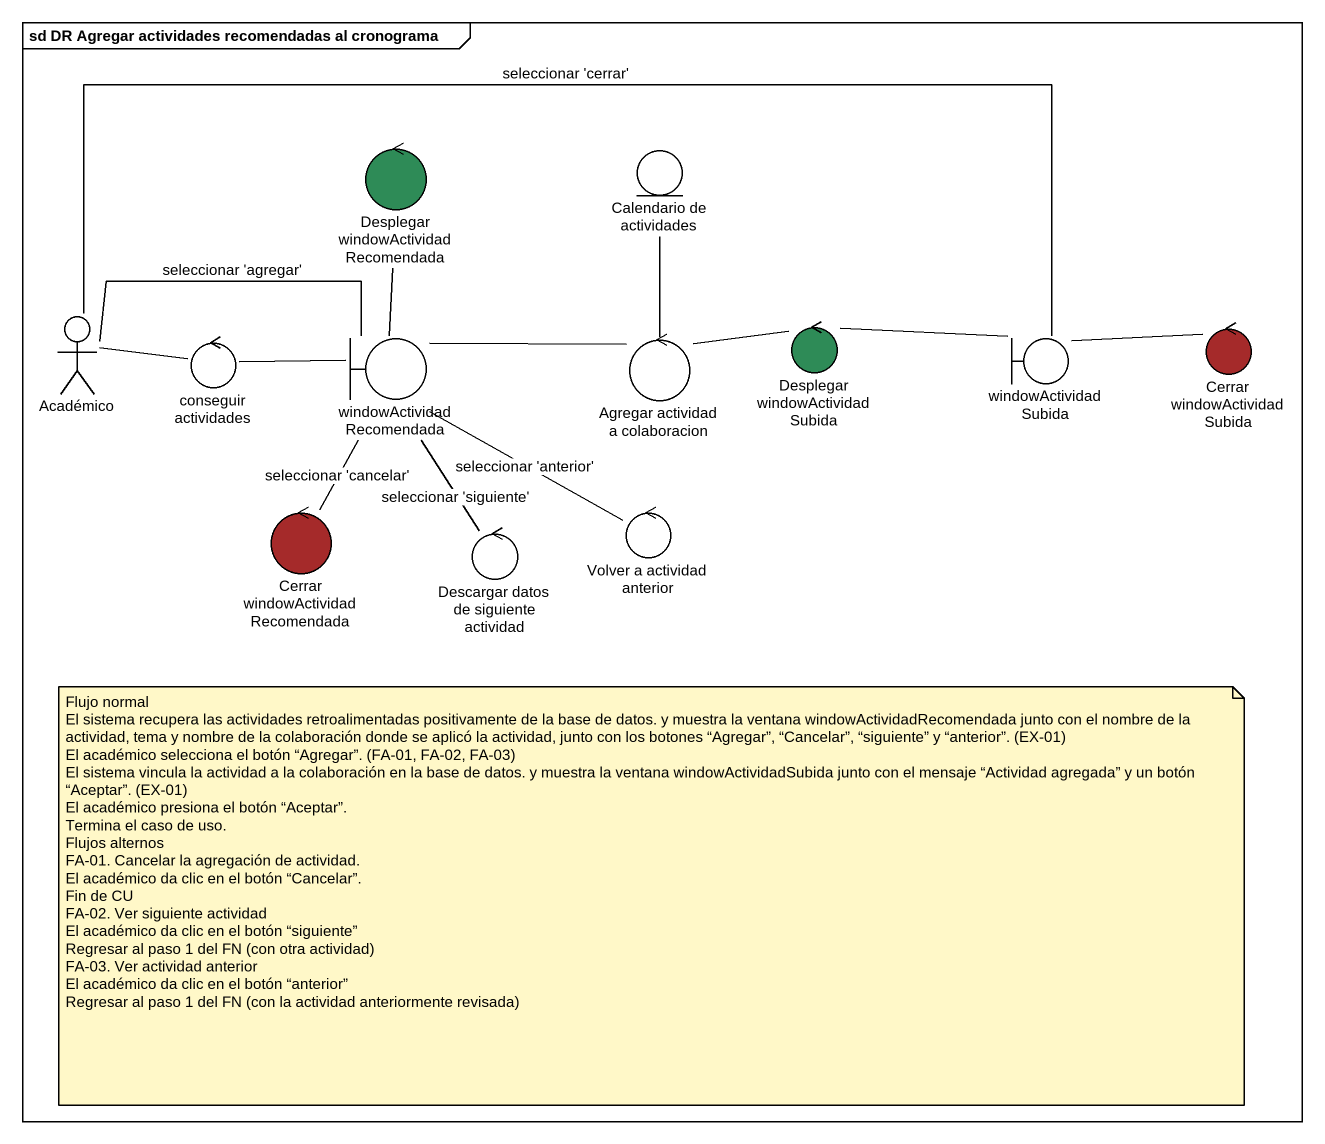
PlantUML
@startuml
mainframe sd DR Agregar actividades recomendadas al cronograma
control "Desplegar windowActividadRecomendada" as Desplegar #2E8B57
entity "Calendario de actividades" as Calendario_de_actividades
actor Académico
control "conseguir actividades" as conseguir_actividades
boundary windowActividadRecomendada
control "Agregar actividad a colaboracion" as Agregar_actividad_a
control "Desplegar windowActividadSubida" as Desplegar_2 #2E8B57
boundary windowActividadSubida
control "Cerrar windowActividadSubida" as Cerrar_windowActividadSubida #A52A2A
control "Cerrar windowActividadRecomendada" as Cerrar_windowActividadRecome #A52A2A
control "Descargar datos de siguiente actividad" as Descargar_datos_de
control "Volver a actividad anterior" as Volver_a_actividad_anterior
Desplegar -- windowActividadRecomendada
Académico -right- conseguir_actividades
Académico -right- windowActividadSubida : seleccionar 'cerrar'
conseguir_actividades -right- windowActividadRecomendada
windowActividadRecomendada -left- Académico : seleccionar 'agregar'
windowActividadRecomendada -- Cerrar_windowActividadRecome : seleccionar 'cancelar'
windowActividadRecomendada -- Volver_a_actividad_anterior : seleccionar 'anterior'
Agregar_actividad_a -up- Calendario_de_actividades
Agregar_actividad_a -left- windowActividadRecomendada
Agregar_actividad_a -right- Desplegar_2
Desplegar_2 -right- windowActividadSubida
Cerrar_windowActividadSubida -left- windowActividadSubida
Descargar_datos_de -up- windowActividadRecomendada : seleccionar 'siguiente'
note as N1
  Flujo normal
  El sistema recupera las actividades retroalimentadas positivamente de la base de datos. y muestra la ventana windowActividadRecomendada junto con el nombre de la actividad, tema y nombre de la colaboración donde se aplicó la actividad, junto con los botones “Agregar”, “Cancelar”, “siguiente” y “anterior”. (EX-01)
  El académico selecciona el botón “Agregar”. (FA-01, FA-02, FA-03)
  El sistema vincula la actividad a la colaboración en la base de datos. y muestra la ventana windowActividadSubida junto con el mensaje “Actividad agregada” y un botón “Aceptar”. (EX-01)
  El académico presiona el botón “Aceptar”.
  Termina el caso de uso.
  Flujos alternos
  FA-01. Cancelar la agregación de actividad.
  El académico da clic en el botón “Cancelar”.
  Fin de CU
  FA-02. Ver siguiente actividad
  El académico da clic en el botón “siguiente”
  Regresar al paso 1 del FN (con otra actividad)
  FA-03. Ver actividad anterior
  El académico da clic en el botón “anterior”
  Regresar al paso 1 del FN (con la actividad anteriormente revisada)
end note
@enduml
